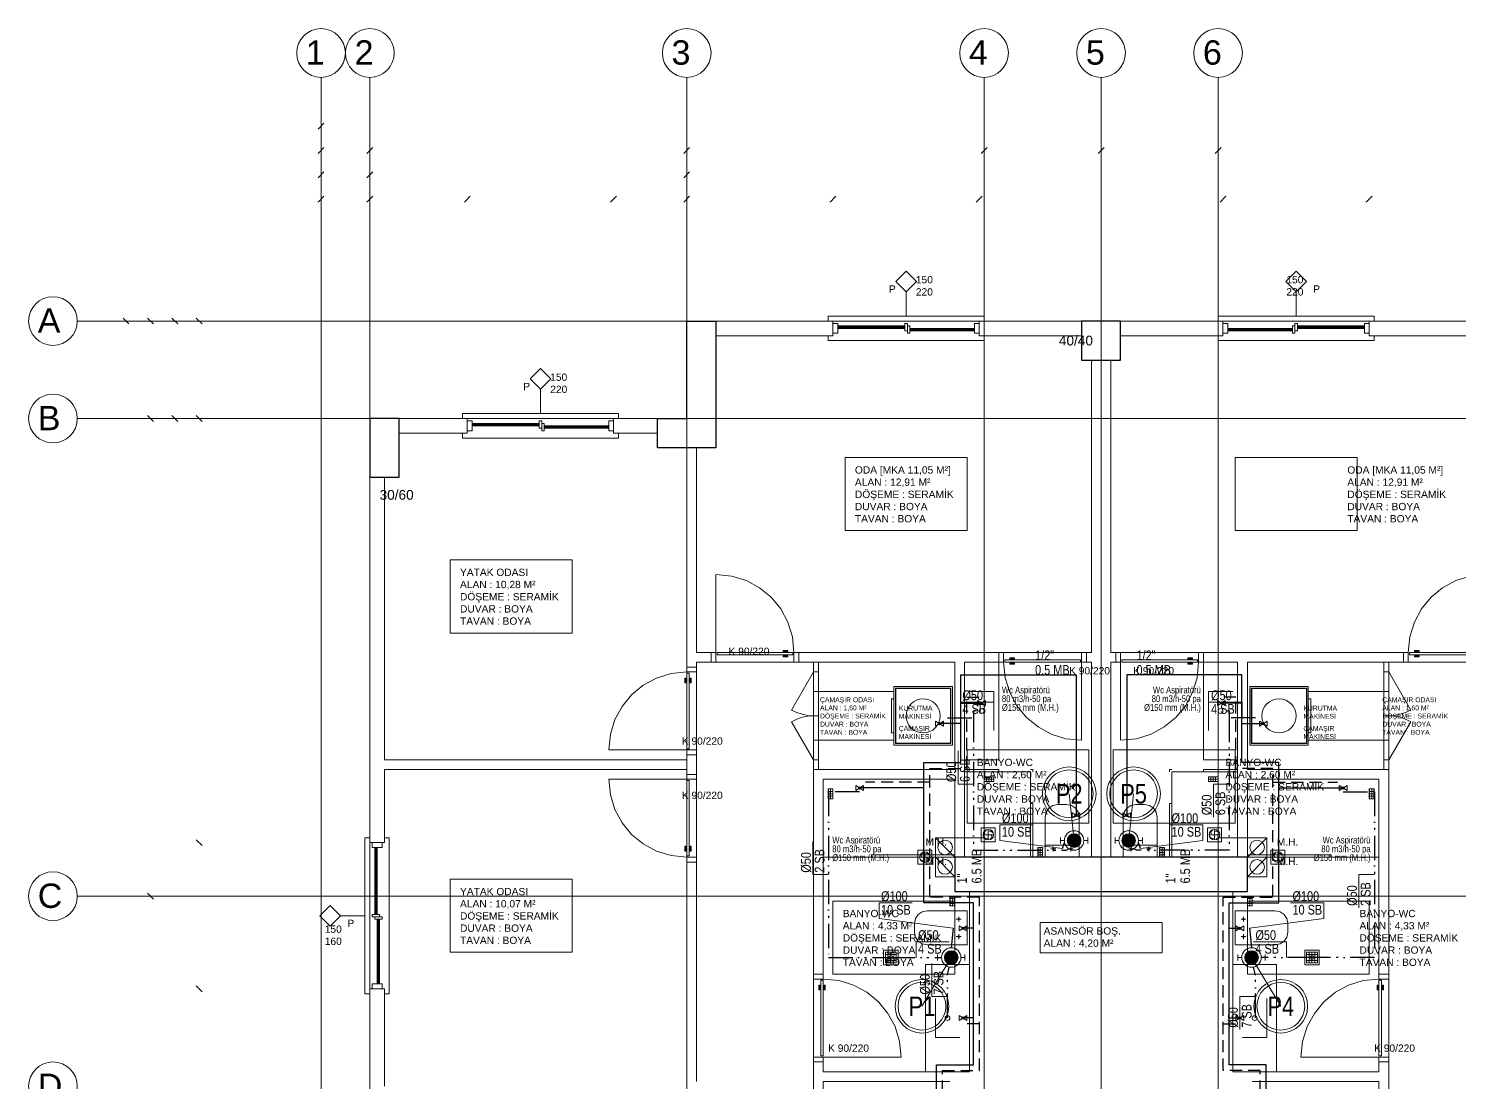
# Model space of a CAD drawing. Header units: centimetres. Extents: x -1224 to 6601, y -5301 to -1283.
# Drawn here: x -1224 to 242, y -2363 to -1283 of the extents above; entities that cross this region are included whole.
import ezdxf
from ezdxf.enums import TextEntityAlignment as Align

# ---------------------------------------------------------------- set-up
doc = ezdxf.new("R2010")
doc.units = ezdxf.units.CM
doc.linetypes.add('ROTAS_BASMA', pattern=[18.75, 12.5, -6.25])
doc.linetypes.add('ROTAS_PISSU', pattern=[45, 25, -6, 0, -6, 2, -6])
for name, color, linetype, lineweight in [('ROTAS-MIMARI', 8, 'Continuous', 13), ('ROTAS-MIMARI-YAZI', 8, 'Continuous', 13), ('ROTAS-SEMBOL-KILAVUZ', 9, 'Continuous', 9), ('ROTAS-SIHHI-HAVALANDIRMA-SEMBOL', 30, 'Continuous', 13), ('ROTAS-SIHHI-HAVALANDIRMA-YAZI', 30, 'Continuous', 9), ('ROTAS-SIHHI-KOLON-NO', 1, 'Continuous', 18), ('ROTAS-SIHHI-PIS-SU', 6, 'ROTAS_PISSU', 30), ('ROTAS-SIHHI-PIS-SU-CAP', 211, 'Continuous', 18), ('ROTAS-SIHHI-SEMBOL', 1, 'Continuous', 18), ('ROTAS-SIHHI-SICAK-SU', 1, 'ROTAS_BASMA', 30), ('ROTAS-SIHHI-SOGUK-SU', 5, 'Continuous', 30), ('ROTAS-SIHHI-TEMIZ-SU-CAP', 101, 'Continuous', 18)]:
    doc.layers.add(name, color=color, linetype=linetype, lineweight=lineweight)
doc.layers.add('ROTAS-MIMARI-KOLON', color=8, linetype='Continuous')
doc.styles.add('ROTAS-YAZI', font='arial.ttf')

# ---------------------------------------------------------------- blocks, each defined once
blk = doc.blocks.new('ROTAS-S2-PS-CAP-U')
for p, q in [((0, 0), (0, 16)), ((0, 16), (34, 16))]:
    blk.add_line(p, q)
at = {"style": 'ROTAS-YAZI', "width": 0.8}
for tag, p in [('CAP', (2, 18)), ('SB', (2, 4))]:
    blk.add_attdef(tag, p, '', height=10, dxfattribs=at)
blk = doc.blocks.new('ROTAS-S2-YER-SUZGECI')
for p, q in [((-5.5, 3), (5.5, 3)), ((-5.5, 0), (5.5, 0)), ((-3, -5.5), (-3, 5.5)), ((0, -5.5), (0, 5.5)), ((3, -5.5), (3, 5.5)), ((-5.5, -3), (5.5, -3))]:
    blk.add_line(p, q)
for points in [[(-7.5, -7.5), (7.5, -7.5), (7.5, 7.5), (-7.5, 7.5)], [(-5.5, -5.5), (5.5, -5.5), (5.5, 5.5), (-5.5, 5.5)]]:
    blk.add_lwpolyline(points, close=True)
blk.add_circle((0, 0), 2)
blk = doc.blocks.new('ROTAS-S2-PIS-KOLON')
h = blk.add_hatch(color=6)
edge = h.paths.add_edge_path()
edge.add_arc((0, 0), 7, 0, 360)
at = {"color": 30}
for p, q in [((-10, 0), (-14, 0)), ((10, 0), (14, 0))]:
    blk.add_line(p, q, dxfattribs=at)
at = {"color": 1}
for points in [[(-14, -3), (-14, 3)], [(14, -3), (14, 3)]]:
    blk.add_lwpolyline(points, dxfattribs=at)
at = {"color": 30}
blk.add_circle((0, 0), 10, dxfattribs=at)
at = {"color": 6}
blk.add_circle((0, 0), 7, dxfattribs=at)
at = {"style": 'ROTAS-YAZI', "flags": 1}
blk.add_attdef('NO', (0, 0), '', height=5, dxfattribs=at)
blk = doc.blocks.new('ROTAS-S2-KOLON-NO')
at = {"color": 1}
for radius in [27.5, 24.5]:
    blk.add_circle((0, 0), radius, dxfattribs=at)
at = {"color": 6, "style": 'ROTAS-YAZI', "width": 0.8}
blk.add_attdef('NO', text='', height=20, dxfattribs=at).set_placement((0, 0), align=Align.MIDDLE_CENTER)
blk = doc.blocks.new('ROTAS-S2-KURESEL-VANA')
blk.add_lwpolyline([(-4, -2.5), (4, 2.5), (4, -2.5), (-4, 2.5)], close=True)
blk.add_circle((0, 0), 1.2)
blk = doc.blocks.new('ROTAS-S2-TS-CAP2')
at = {"style": 'ROTAS-YAZI', "width": 0.8}
for tag, p in [('C1', (0, 15)), ('M1', (0, 0))]:
    blk.add_attdef(tag, p, '', height=10, dxfattribs=at)
blk = doc.blocks.new('ROTAS-S2-ASPIRATOR')
for q in [(-8, 0), (0, 8), (8, 0), (0, -8)]:
    blk.add_line((0, 0), q)
blk.add_lwpolyline([(-12, -12), (12, -12), (12, 12), (-12, 12)], close=True)
blk.add_circle((0, 0), 9)
for centre, start, end in [((-2.3, 3.3), 110, 210), ((3.3, 2.3), 20, 120), ((-3.3, -2.3), 200, 300), ((2.3, -3.3), 290, 390)]:
    blk.add_arc(centre, 4, start, end)
blk = doc.blocks.new('ROTAS-S2-PS-CAP-UL')
for p, q in [((0, 16), (-34, 16)), ((0, 0), (0, 16))]:
    blk.add_line(p, q)
at = {"style": 'ROTAS-YAZI', "width": 0.8}
for tag, p in [('CAP', (-32, 18)), ('SB', (-32, 4))]:
    blk.add_attdef(tag, p, '', height=10, dxfattribs=at)

msp = doc.modelspace()

# ---------------------------------------------------------------- linework, layer by layer
at = {"layer": 'ROTAS-MIMARI'}
for points in [[(-924.3, -1333.1), (-924.3, -3298.1)], [(-874.3, -1333.1), (-874.3, -3298.1)], [(-549.3, -1333.1), (-549.3, -3298.1)], [(-244.3, -1333.1), (-244.3, -3298.1)], [(-124.3, -1333.1), (-124.3, -3298.1)], [(-4.3, -1333.1), (-4.3, -3298.1)], [(-921.3, -1380.1), (-927.3, -1386.1)], [(-921.3, -1405.1), (-927.3, -1411.1)], [(-877.3, -1411.1), (-871.3, -1405.1)], [(-871.3, -1405.1), (-877.3, -1411.1)], [(-552.3, -1411.1), (-546.3, -1405.1)], [(-546.3, -1405.1), (-552.3, -1411.1)], [(-241.3, -1405.1), (-247.3, -1411.1)], [(-247.3, -1411.1), (-241.3, -1405.1)], [(-127.3, -1411.1), (-121.3, -1405.1)], [(-121.3, -1405.1), (-127.3, -1411.1)], [(-7.3, -1411.1), (-1.3, -1405.1)], [(-1.3, -1405.1), (-7.3, -1411.1)], [(-921.3, -1430.1), (-927.3, -1436.1)], [(-877.3, -1436.1), (-871.3, -1430.1)], [(-871.3, -1430.1), (-877.3, -1436.1)], [(-552.3, -1436.1), (-546.3, -1430.1)], [(-546.3, -1430.1), (-552.3, -1436.1)], [(-921.3, -1455.1), (-927.3, -1461.1)], [(-877.3, -1461.1), (-871.3, -1455.1)], [(-871.3, -1455.1), (-877.3, -1461.1)], [(-777.3, -1461.1), (-771.3, -1455.1)], [(-771.3, -1455.1), (-777.3, -1461.1)], [(-627.3, -1461.1), (-621.3, -1455.1)], [(-621.3, -1455.1), (-627.3, -1461.1)], [(-546.3, -1455.1), (-552.3, -1461.1)], [(-552.3, -1461.1), (-546.3, -1455.1)], [(-402.3, -1461.1), (-396.3, -1455.1)], [(-396.3, -1455.1), (-402.3, -1461.1)], [(-252.3, -1461.1), (-246.3, -1455.1)], [(-246.3, -1455.1), (-252.3, -1461.1)], [(-2.3, -1461.1), (3.7, -1455.1)], [(3.7, -1455.1), (-2.3, -1461.1)], [(147.7, -1461.1), (153.7, -1455.1)], [(153.7, -1455.1), (147.7, -1461.1)], [(-324.3, -1578.1), (-324.3, -1553.1)], [(75.7, -1578.1), (75.7, -1553.1)], [(-1174.3, -1583.1), (925.7, -1583.1)], [(-1121.3, -1586.1), (-1127.3, -1580.1)], [(-1096.3, -1586.1), (-1102.3, -1580.1)], [(-1071.3, -1586.1), (-1077.3, -1580.1)], [(-1046.3, -1586.1), (-1052.3, -1580.1)], [(-519.3, -1583.1), (-399.3, -1583.1)], [(-244.3, -1583.1), (-244.3, -1578.1), (-404.3, -1578.1), (-404.3, -1583.1)], [(-399.3, -1583.1), (-399.3, -1598.1)], [(-249.3, -1583.1), (-249.3, -1598.1)], [(-249.3, -1583.1), (-144.3, -1583.1)], [(-104.3, -1583.1), (0.7, -1583.1)], [(-4.3, -1583.1), (-4.3, -1578.1), (155.7, -1578.1), (155.7, -1583.1)], [(0.7, -1583.1), (0.7, -1598.1)], [(150.7, -1583.1), (150.7, -1598.1)], [(150.7, -1583.1), (270.7, -1583.1)], [(-519.3, -1598.1), (-399.3, -1598.1)], [(-244.3, -1598.1), (-244.3, -1603.1), (-404.3, -1603.1), (-404.3, -1598.1)], [(-325.5, -1588.1), (-394.3, -1588.1)], [(-325.5, -1589.1), (-394.3, -1589.1)], [(-325.5, -1589.6), (-394.3, -1589.6)], [(-325.5, -1590.6), (-394.3, -1590.6)], [(-254.3, -1590.6), (-320.5, -1590.6)], [(-254.3, -1591.6), (-320.5, -1591.6)], [(-254.3, -1592.1), (-320.5, -1592.1)], [(-254.3, -1593.1), (-320.5, -1593.1)], [(-249.3, -1598.1), (-144.3, -1598.1)], [(-104.3, -1598.1), (0.7, -1598.1)], [(-4.3, -1598.1), (-4.3, -1603.1), (155.7, -1603.1), (155.7, -1598.1)], [(5.7, -1590.6), (72, -1590.6)], [(5.7, -1591.6), (72, -1591.6)], [(5.7, -1592.1), (72, -1592.1)], [(5.7, -1593.1), (72, -1593.1)], [(77, -1588.1), (145.7, -1588.1)], [(77, -1589.1), (145.7, -1589.1)], [(77, -1589.6), (145.7, -1589.6)], [(77, -1590.6), (145.7, -1590.6)], [(150.7, -1598.1), (270.7, -1598.1)], [(-134.3, -1623.1), (-134.3, -1923.1)], [(-114.3, -1623.1), (-114.3, -1923.1)], [(-699.3, -1678.1), (-699.3, -1653.1)], [(-1174.3, -1683.1), (925.7, -1683.1)], [(-1096.3, -1686.1), (-1102.3, -1680.1)], [(-1102.3, -1680.1), (-1096.3, -1686.1)], [(-1071.3, -1686.1), (-1077.3, -1680.1)], [(-1077.3, -1680.1), (-1071.3, -1686.1)], [(-1052.3, -1680.1), (-1046.3, -1686.1)], [(-1046.3, -1686.1), (-1052.3, -1680.1)], [(-844.3, -1683.1), (-774.3, -1683.1)], [(-619.3, -1683.1), (-619.3, -1678.1), (-779.3, -1678.1), (-779.3, -1683.1)], [(-774.3, -1683.1), (-774.3, -1698.1)], [(-624.3, -1683.1), (-624.3, -1698.1)], [(-624.3, -1683.1), (-579.3, -1683.1)], [(-844.3, -1698.1), (-774.3, -1698.1)], [(-619.3, -1698.1), (-619.3, -1703.1), (-779.3, -1703.1), (-779.3, -1698.1)], [(-700.5, -1688.1), (-769.3, -1688.1)], [(-700.5, -1689.1), (-769.3, -1689.1)], [(-700.5, -1689.6), (-769.3, -1689.6)], [(-700.5, -1690.6), (-769.3, -1690.6)], [(-629.3, -1690.6), (-695.5, -1690.6)], [(-629.3, -1691.6), (-695.5, -1691.6)], [(-629.3, -1692.1), (-695.5, -1692.1)], [(-629.3, -1693.1), (-695.5, -1693.1)], [(-624.3, -1698.1), (-579.3, -1698.1)], [(-549.3, -1713.1), (-549.3, -1938.1)], [(-539.3, -1713.1), (-539.3, -1923.1)], [(-386.8, -1723.1), (-386.8, -1798.1), (-261.8, -1798.1), (-261.8, -1723.1), (-386.8, -1723.1)], [(138.2, -1723.1), (138.2, -1798.1), (13.2, -1798.1), (13.2, -1723.1), (138.2, -1723.1)], [(-874.3, -2118.1), (-874.3, -1743.1)], [(-859.3, -2033.1), (-859.3, -1743.1)], [(-791.8, -1828.1), (-791.8, -1903.1), (-666.8, -1903.1), (-666.8, -1828.1), (-791.8, -1828.1)], [(-519.3, -1923.1), (-519.3, -1843.1)], [(-519.3, -1843.1), (-503.1, -1844.7), (-488.1, -1849.4), (-474.5, -1856.7), (-462.7, -1866.5), (-452.9, -1878.4), (-445.6, -1891.9), (-440.9, -1907), (-439.3, -1923.1)], [(270.7, -1843.1), (254.6, -1844.7), (239.6, -1849.4), (226, -1856.7), (214.2, -1866.5), (204.4, -1878.4), (197, -1891.9), (192.4, -1907), (190.7, -1923.1)], [(-539.3, -1923.1), (-524.3, -1923.1)], [(-539.3, -1933.1), (-539.3, -1938.1)], [(-539.3, -1933.1), (-524.3, -1933.1)], [(-524.3, -1933.1), (-524.3, -1923.1)], [(-519.3, -1933.1), (-439.3, -1933.1)], [(-434.3, -1933.1), (-434.3, -1923.1)], [(-434.3, -1923.1), (-229.3, -1923.1)], [(-434.3, -1933.1), (-274.3, -1933.1)], [(-274.3, -1933.1), (-274.3, -2043.1)], [(-264.3, -2033.1), (-229.3, -2033.1), (-229.3, -1933.1)], [(-264.3, -1933.1), (-264.3, -2133.1)], [(-264.3, -1933.1), (-229.3, -1933.1)], [(-229.3, -1933.1), (-229.3, -1923.1)], [(-144.3, -1923.1), (-224.3, -1923.1)], [(-144.3, -2013.1), (-160.4, -2011.5), (-175.4, -2006.8), (-189, -1999.4), (-200.8, -1989.7), (-210.6, -1977.8), (-218, -1964.2), (-222.6, -1949.2), (-224.3, -1933.1)], [(-144.3, -1933.1), (-144.3, -2013.1)], [(-139.3, -1933.1), (-139.3, -1923.1)], [(-139.3, -1923.1), (-134.3, -1923.1)], [(-139.3, -1933.1), (-134.3, -1933.1)], [(-134.3, -1933.1), (-134.3, -2133.1)], [(-109.3, -1923.1), (-114.3, -1923.1)], [(-114.3, -1933.1), (-114.3, -2133.1)], [(-109.3, -1933.1), (-114.3, -1933.1)], [(-109.3, -1923.1), (-109.3, -1933.1)], [(-104.3, -1923.1), (-24.3, -1923.1)], [(-104.3, -1933.1), (-104.3, -2013.1)], [(-104.3, -2013.1), (-88.1, -2011.5), (-73.1, -2006.8), (-59.5, -1999.4), (-47.7, -1989.7), (-37.9, -1977.8), (-30.6, -1964.2), (-25.9, -1949.2), (-24.3, -1933.1)], [(185.7, -1923.1), (-19.3, -1923.1)], [(-19.3, -1923.1), (-19.3, -1933.1)], [(15.7, -2033.1), (-19.3, -2033.1), (-19.3, -1933.1)], [(15.7, -1933.1), (-19.3, -1933.1)], [(15.7, -1933.1), (15.7, -2133.1)], [(25.7, -1933.1), (25.7, -2043.1)], [(185.7, -1933.1), (25.7, -1933.1)], [(185.7, -1933.1), (185.7, -1923.1)], [(270.7, -1933.1), (190.7, -1933.1)], [(-629.3, -2023.1), (-627.6, -2007), (-623, -1991.9), (-615.6, -1978.4), (-605.8, -1966.5), (-594, -1956.7), (-580.4, -1949.4), (-565.4, -1944.7), (-549.3, -1943.1)], [(-539.3, -1938.1), (-549.3, -1938.1)], [(-539.3, -2023.1), (-539.3, -1943.1)], [(-419.3, -1943.1), (-441.8, -1982.1)], [(-414.3, -1943.1), (-419.3, -1943.1)], [(165.7, -1943.1), (170.7, -1943.1)], [(170.7, -1943.1), (193.2, -1982.1)], [(-419.3, -1963.1), (-419.3, -2013.1), (-336.8, -2013.1), (-336.8, -1963.1), (-419.3, -1963.1)], [(-259.3, -1963.1), (-234.3, -1963.1), (-234.3, -2003.1)], [(10.7, -1963.1), (-14.3, -1963.1), (-14.3, -2003.1)], [(170.7, -1963.1), (170.7, -2013.1), (88.2, -2013.1), (88.2, -1963.1), (170.7, -1963.1)], [(-336.8, -1970.6), (-339.3, -1970.6), (-339.3, -2005.6), (-336.8, -2005.6)], [(88.2, -1970.6), (90.7, -1970.6), (90.7, -2005.6), (88.2, -2005.6)], [(-441.8, -1982.1), (-436.5, -1984.7), (-430.9, -1986.5), (-425.2, -1987.7), (-419.3, -1988.1)], [(-419.3, -1988.1), (-425.2, -1988.5), (-430.9, -1989.6), (-436.5, -1991.5), (-441.8, -1994.1)], [(-419.3, -2033.1), (-441.8, -1994.1)], [(-414.3, -1988.1), (-419.3, -1988.1)], [(165.7, -1988.1), (170.7, -1988.1)], [(170.7, -1988.1), (176.6, -1987.7), (182.4, -1986.5), (187.9, -1984.7), (193.2, -1982.1)], [(193.2, -1994.1), (187.9, -1991.5), (182.4, -1989.6), (176.6, -1988.5), (170.7, -1988.1)], [(170.7, -2033.1), (193.2, -1994.1)], [(-549.3, -2023.1), (-629.3, -2023.1)], [(-261.8, -2023.1), (-261.8, -2098.1), (-136.8, -2098.1), (-136.8, -2023.1), (-261.8, -2023.1)], [(13.2, -2023.1), (13.2, -2098.1), (-111.8, -2098.1), (-111.8, -2023.1), (13.2, -2023.1)], [(-859.3, -2033.1), (-549.3, -2033.1)], [(-539.3, -2028.1), (-549.3, -2028.1)], [(-549.3, -2028.1), (-549.3, -2033.1)], [(-539.3, -2028.1), (-539.3, -2048.1)], [(-414.3, -2033.1), (-419.3, -2033.1)], [(165.7, -2033.1), (170.7, -2033.1)], [(-859.3, -2043.1), (-549.3, -2043.1)], [(-859.3, -2118.1), (-859.3, -2043.1)], [(-549.3, -2043.1), (-549.3, -2048.1)], [(-549.3, -2048.1), (-539.3, -2048.1)], [(-419.3, -2043.1), (-274.3, -2043.1)], [(-419.3, -2043.1), (-419.3, -2253.1)], [(-264.3, -2043.1), (-229.3, -2043.1)], [(-264.3, -2045.6), (-196.8, -2045.6)], [(-244.3, -2050.8), (-234.3, -2050.8)], [(-241.8, -2055.3), (-241.8, -2050.8)], [(-239.3, -2055.3), (-239.3, -2050.8)], [(-236.8, -2055.3), (-236.8, -2050.8)], [(-229.3, -2043.1), (-229.3, -2045.6)], [(-196.8, -2043.1), (-194.3, -2043.1)], [(-196.8, -2045.6), (-196.8, -2133.1)], [(-194.3, -2043.1), (-194.3, -2045.6)], [(-51.8, -2043.1), (-54.3, -2043.1)], [(-54.3, -2043.1), (-54.3, -2045.6)], [(15.7, -2045.6), (-51.8, -2045.6)], [(-51.8, -2045.6), (-51.8, -2133.1)], [(15.7, -2043.1), (-19.3, -2043.1)], [(-19.3, -2043.1), (-19.3, -2045.6)], [(-4.3, -2050.8), (-14.3, -2050.8)], [(-11.8, -2055.3), (-11.8, -2050.8)], [(-9.3, -2055.3), (-9.3, -2050.8)], [(-6.8, -2055.3), (-6.8, -2050.8)], [(170.7, -2043.1), (25.7, -2043.1)], [(170.7, -2043.1), (170.7, -2253.1)], [(-549.3, -2053.1), (-629.3, -2053.1)], [(-629.3, -2053.1), (-627.6, -2069.2), (-623, -2084.2), (-615.6, -2097.8), (-605.8, -2109.7), (-594, -2119.4), (-580.4, -2126.8), (-565.4, -2131.5), (-549.3, -2133.1)], [(-539.3, -2053.1), (-539.3, -2133.1)], [(-409.3, -2053.1), (-274.3, -2053.1)], [(-409.3, -2053.1), (-409.3, -2253.1)], [(-404, -2073.1), (-404, -2063.1)], [(-399.5, -2065.6), (-404, -2065.6)], [(-401.8, -2073.1), (-401.8, -2063.1)], [(-399.5, -2063.1), (-399.5, -2073.1)], [(-274.3, -2053.1), (-274.3, -2133.1)], [(-244.3, -2053.1), (-234.3, -2053.1)], [(-234.3, -2055.3), (-244.3, -2055.3)], [(-4.3, -2053.1), (-14.3, -2053.1)], [(-14.3, -2055.3), (-4.3, -2055.3)], [(160.7, -2053.1), (25.7, -2053.1)], [(25.7, -2053.1), (25.7, -2133.1)], [(151, -2063.1), (151, -2073.1)], [(151, -2065.6), (155.5, -2065.6)], [(153.2, -2073.1), (153.2, -2063.1)], [(155.5, -2073.1), (155.5, -2063.1)], [(160.7, -2053.1), (160.7, -2253.1)], [(-399.5, -2068.1), (-404, -2068.1)], [(-399.5, -2070.6), (-404, -2070.6)], [(-196.8, -2078.1), (-194.3, -2078.1)], [(-194.3, -2078.1), (-194.3, -2133.1)], [(-168.8, -2079.1), (-173.8, -2080.1), (-178, -2082.9), (-180.7, -2087), (-181.8, -2092.1)], [(-168.8, -2079.1), (-159.8, -2079.1)], [(-146.8, -2092.1), (-147.8, -2087), (-150.6, -2082.9), (-154.7, -2080.1), (-159.8, -2079.1)], [(-88.8, -2079.1), (-93.8, -2080.1), (-98, -2082.9), (-100.7, -2087), (-101.8, -2092.1)], [(-79.8, -2079.1), (-88.8, -2079.1)], [(-66.8, -2092.1), (-67.8, -2087), (-70.6, -2082.9), (-74.7, -2080.1), (-79.8, -2079.1)], [(-51.8, -2078.1), (-54.3, -2078.1)], [(-54.3, -2078.1), (-54.3, -2133.1)], [(151, -2068.1), (155.5, -2068.1)], [(151, -2070.6), (155.5, -2070.6)], [(-181.8, -2092.1), (-181.8, -2133.1)], [(-146.8, -2092.1), (-146.8, -2133.1)], [(-101.8, -2092.1), (-101.8, -2133.1)], [(-66.8, -2092.1), (-66.8, -2133.1)], [(-1052.3, -2115.1), (-1046.3, -2121.1)], [(-1046.3, -2121.1), (-1052.3, -2115.1)], [(-874.3, -2273.1), (-879.3, -2273.1), (-879.3, -2113.1), (-874.3, -2113.1)], [(-859.3, -2118.1), (-874.3, -2118.1)], [(-869.3, -2191.8), (-869.3, -2123.1)], [(-868.3, -2191.8), (-868.3, -2123.1)], [(-867.8, -2191.8), (-867.8, -2123.1)], [(-866.8, -2191.8), (-866.8, -2123.1)], [(-859.3, -2273.1), (-854.3, -2273.1), (-854.3, -2113.1), (-859.3, -2113.1)], [(-294.3, -2113.1), (-274.3, -2133.1)], [(-274.3, -2113.1), (-274.3, -2133.1)], [(-189, -2133.1), (-189, -2123.1)], [(-184.5, -2125.6), (-189, -2125.6)], [(-186.8, -2133.1), (-186.8, -2123.1)], [(-184.5, -2123.1), (-184.5, -2133.1)], [(-146.8, -2120.6), (-181.8, -2120.6)], [(-174, -2124.6), (-175.8, -2124.6)], [(-173.3, -2123.8), (-173.3, -2122.1)], [(-173.3, -2125.3), (-173.3, -2127.1)], [(-172.5, -2124.6), (-170.8, -2124.6)], [(-156, -2124.6), (-157.8, -2124.6)], [(-155.3, -2123.8), (-155.3, -2122.1)], [(-155.3, -2125.3), (-155.3, -2127.1)], [(-154.5, -2124.6), (-152.8, -2124.6)], [(-101.8, -2120.6), (-66.8, -2120.6)], [(-94, -2124.6), (-95.8, -2124.6)], [(-93.3, -2123.8), (-93.3, -2122.1)], [(-93.3, -2125.3), (-93.3, -2127.1)], [(-92.5, -2124.6), (-90.8, -2124.6)], [(-76, -2124.6), (-77.8, -2124.6)], [(-75.3, -2123.8), (-75.3, -2122.1)], [(-75.3, -2125.3), (-75.3, -2127.1)], [(-74.5, -2124.6), (-72.8, -2124.6)], [(-64, -2123.1), (-64, -2133.1)], [(-64, -2125.6), (-59.5, -2125.6)], [(-61.8, -2133.1), (-61.8, -2123.1)], [(-59.5, -2133.1), (-59.5, -2123.1)], [(45.7, -2113.1), (25.7, -2133.1)], [(25.7, -2113.1), (25.7, -2133.1)], [(-549.3, -2138.1), (-539.3, -2138.1)], [(-549.3, -2138.1), (-549.3, -2363.1)], [(-539.3, -2138.1), (-539.3, -2363.1)], [(-274.3, -2133.1), (-409.3, -2133.1)], [(-274.3, -2130.6), (-359.3, -2130.6)], [(-359.3, -2130.6), (-359.3, -2133.1)], [(-294.3, -2133.1), (-274.3, -2153.1)], [(-184.5, -2128.1), (-189, -2128.1)], [(-184.5, -2130.6), (-189, -2130.6)], [(-146.8, -2133.1), (-181.8, -2133.1)], [(-101.8, -2133.1), (-66.8, -2133.1)], [(-64, -2128.1), (-59.5, -2128.1)], [(-64, -2130.6), (-59.5, -2130.6)], [(25.7, -2130.6), (110.7, -2130.6)], [(45.7, -2133.1), (25.7, -2153.1)], [(25.7, -2133.1), (160.7, -2133.1)], [(110.7, -2130.6), (110.7, -2133.1)], [(-791.8, -2155.6), (-791.8, -2230.6), (-666.8, -2230.6), (-666.8, -2155.6), (-791.8, -2155.6)], [(-1102.3, -2170.1), (-1096.3, -2176.1)], [(-1096.3, -2176.1), (-1102.3, -2170.1)], [(-259.3, -2353.1), (-259.3, -2168.1)], [(-244.3, -2363.1), (-244.3, -2168.1)], [(-4.3, -2363.1), (-4.3, -2168.1)], [(10.7, -2353.1), (10.7, -2168.1)], [(-1174.3, -2173.1), (925.7, -2173.1)], [(-399.3, -2178.1), (-399.3, -2253.1), (-274.3, -2253.1), (-274.3, -2178.1), (-399.3, -2178.1)], [(-279, -2183.1), (-279, -2173.1)], [(-274.5, -2175.6), (-279, -2175.6)], [(-274.5, -2178.1), (-279, -2178.1)], [(-274.5, -2180.6), (-279, -2180.6)], [(-276.8, -2183.1), (-276.8, -2173.1)], [(-274.5, -2173.1), (-274.5, -2183.1)], [(150.7, -2178.1), (150.7, -2253.1), (25.7, -2253.1), (25.7, -2178.1), (150.7, -2178.1)], [(26, -2173.1), (26, -2183.1)], [(26, -2175.6), (30.5, -2175.6)], [(26, -2178.1), (30.5, -2178.1)], [(26, -2180.6), (30.5, -2180.6)], [(28.2, -2183.1), (28.2, -2173.1)], [(30.5, -2183.1), (30.5, -2173.1)], [(-879.3, -2193.1), (-904.3, -2193.1)], [(-866.8, -2263.1), (-866.8, -2196.8)], [(-865.8, -2263.1), (-865.8, -2196.8)], [(-865.3, -2263.1), (-865.3, -2196.8)], [(-864.3, -2263.1), (-864.3, -2196.8)], [(-302.8, -2188.1), (-307.8, -2189.1), (-312, -2191.9), (-314.7, -2196), (-315.8, -2201.1)], [(-302.8, -2188.1), (-261.8, -2188.1)], [(-274.3, -2188.1), (-274.3, -2223.1)], [(-271, -2196.6), (-272.8, -2196.6)], [(-270.3, -2195.8), (-270.3, -2194.1)], [(-270.3, -2197.3), (-270.3, -2199.1)], [(-269.5, -2196.6), (-267.8, -2196.6)], [(-261.8, -2188.1), (-261.8, -2223.1)], [(54.2, -2188.1), (13.2, -2188.1)], [(13.2, -2188.1), (13.2, -2223.1)], [(21, -2196.6), (19.2, -2196.6)], [(21.7, -2195.8), (21.7, -2194.1)], [(21.7, -2197.3), (21.7, -2199.1)], [(22.5, -2196.6), (24.2, -2196.6)], [(25.7, -2188.1), (25.7, -2223.1)], [(67.2, -2201.1), (66.2, -2196), (63.4, -2191.9), (59.3, -2189.1), (54.2, -2188.1)], [(-315.8, -2210.1), (-315.8, -2201.1)], [(-315.8, -2210.1), (-314.7, -2215.1), (-312, -2219.3), (-307.8, -2222.1), (-302.8, -2223.1)], [(-270.3, -2213.8), (-270.3, -2212.1)], [(21.7, -2213.8), (21.7, -2212.1)], [(54.2, -2223.1), (59.3, -2222.1), (63.4, -2219.3), (66.2, -2215.1), (67.2, -2210.1)], [(67.2, -2210.1), (67.2, -2201.1)], [(-302.8, -2223.1), (-261.8, -2223.1)], [(-271, -2214.6), (-272.8, -2214.6)], [(-270.3, -2215.3), (-270.3, -2217.1)], [(-269.5, -2214.6), (-267.8, -2214.6)], [(54.2, -2223.1), (13.2, -2223.1)], [(21, -2214.6), (19.2, -2214.6)], [(21.7, -2215.3), (21.7, -2217.1)], [(22.5, -2214.6), (24.2, -2214.6)], [(-304.3, -2353.1), (-304.3, -2243.1), (-259.3, -2243.1)], [(55.7, -2353.1), (55.7, -2243.1), (10.7, -2243.1)], [(-409.3, -2253.1), (-419.3, -2253.1)], [(-419.3, -2338.1), (-419.3, -2258.1)], [(-329.3, -2338.1), (-330.9, -2322), (-335.6, -2306.9), (-342.9, -2293.4), (-352.7, -2281.5), (-364.5, -2271.7), (-378.1, -2264.4), (-393.1, -2259.7), (-409.3, -2258.1)], [(80.7, -2338.1), (82.4, -2322), (87, -2306.9), (94.4, -2293.4), (104.2, -2281.5), (116, -2271.7), (129.6, -2264.4), (144.6, -2259.7), (160.7, -2258.1)], [(170.7, -2253.1), (160.7, -2253.1)], [(170.7, -2338.1), (170.7, -2258.1)], [(-1052.3, -2265.1), (-1046.3, -2271.1)], [(-1046.3, -2271.1), (-1052.3, -2265.1)], [(-874.3, -2368.1), (-874.3, -2268.1)], [(-859.3, -2268.1), (-874.3, -2268.1)], [(-859.3, -2368.1), (-859.3, -2268.1)], [(-269.3, -2318.1), (-294.3, -2318.1), (-294.3, -2278.1)], [(20.7, -2318.1), (45.7, -2318.1), (45.7, -2278.1)], [(-409.3, -2343.1), (-419.3, -2343.1)], [(-419.3, -2343.1), (-419.3, -2398.1)], [(-409.3, -2338.1), (-329.3, -2338.1)], [(-409.3, -2343.1), (-409.3, -2353.1)], [(160.7, -2338.1), (80.7, -2338.1)], [(170.7, -2343.1), (160.7, -2343.1)], [(160.7, -2343.1), (160.7, -2353.1)], [(170.7, -2343.1), (170.7, -2398.1)], [(-409.3, -2353.1), (-259.3, -2353.1)], [(160.7, -2353.1), (10.7, -2353.1)], [(-409.3, -2363.1), (-279.3, -2363.1)], [(-409.3, -2363.1), (-409.3, -2398.1)], [(160.7, -2363.1), (30.7, -2363.1)], [(160.7, -2363.1), (160.7, -2398.1)]]:
    msp.add_lwpolyline(points, dxfattribs=at)
for points in [[(-324.3, -1553.1), (-334.9, -1542.5), (-324.3, -1531.9), (-313.7, -1542.5), (-324.3, -1553.1)], [(75.7, -1553.1), (86.3, -1542.5), (75.7, -1531.9), (65.1, -1542.5), (75.7, -1553.1)], [(-394.3, -1585.6), (-394.3, -1595.6), (-399.3, -1595.6), (-399.3, -1585.6), (-394.3, -1585.6)], [(-323, -1585.6), (-323, -1593.1), (-325.5, -1593.1), (-325.5, -1585.6), (-323, -1585.6)], [(-320.5, -1588.1), (-320.5, -1595.6), (-323, -1595.6), (-323, -1588.1), (-320.5, -1588.1)], [(-249.3, -1585.6), (-249.3, -1595.6), (-254.3, -1595.6), (-254.3, -1585.6), (-249.3, -1585.6)], [(0.7, -1585.6), (0.7, -1595.6), (5.7, -1595.6), (5.7, -1585.6), (0.7, -1585.6)], [(72, -1588.1), (72, -1595.6), (74.5, -1595.6), (74.5, -1588.1), (72, -1588.1)], [(74.5, -1585.6), (74.5, -1593.1), (77, -1593.1), (77, -1585.6), (74.5, -1585.6)], [(145.7, -1585.6), (145.7, -1595.6), (150.7, -1595.6), (150.7, -1585.6), (145.7, -1585.6)], [(-699.3, -1653.1), (-709.9, -1642.5), (-699.3, -1631.9), (-688.7, -1642.5), (-699.3, -1653.1)], [(-769.3, -1685.6), (-769.3, -1695.6), (-774.3, -1695.6), (-774.3, -1685.6), (-769.3, -1685.6)], [(-698, -1685.6), (-698, -1693.1), (-700.5, -1693.1), (-700.5, -1685.6), (-698, -1685.6)], [(-624.3, -1685.6), (-624.3, -1695.6), (-629.3, -1695.6), (-629.3, -1685.6), (-624.3, -1685.6)], [(-695.5, -1688.1), (-695.5, -1695.6), (-698, -1695.6), (-698, -1688.1), (-695.5, -1688.1)], [(-524.3, -1923.1), (-524.3, -1933.1), (-519.3, -1933.1), (-519.3, -1923.1), (-524.3, -1923.1)], [(-518, -1925.6), (-440.5, -1925.6), (-440.5, -1923.1), (-518, -1923.1), (-518, -1925.6)], [(-450.5, -1921.1), (-450.5, -1922.1), (-445.5, -1922.1), (-445.5, -1921.1), (-450.5, -1921.1)], [(-450.5, -1927.6), (-450.5, -1926.6), (-445.5, -1926.6), (-445.5, -1927.6), (-450.5, -1927.6)], [(-434.3, -1923.1), (-434.3, -1933.1), (-439.3, -1933.1), (-439.3, -1923.1), (-434.3, -1923.1)], [(-419.3, -2043.1), (-414.3, -2043.1), (-414.3, -1933.1), (-419.3, -1933.1), (-419.3, -2043.1)], [(-229.3, -1933.1), (-229.3, -1923.1), (-224.3, -1923.1), (-224.3, -1933.1), (-229.3, -1933.1)], [(-145.5, -1930.6), (-223, -1930.6), (-223, -1933.1), (-145.5, -1933.1), (-145.5, -1930.6)], [(-213, -1928.6), (-213, -1929.6), (-218, -1929.6), (-218, -1928.6), (-213, -1928.6)], [(-213, -1935.1), (-213, -1934.1), (-218, -1934.1), (-218, -1935.1), (-213, -1935.1)], [(-139.3, -1933.1), (-139.3, -1923.1), (-144.3, -1923.1), (-144.3, -1933.1), (-139.3, -1933.1)], [(-109.3, -1933.1), (-109.3, -1923.1), (-104.3, -1923.1), (-104.3, -1933.1), (-109.3, -1933.1)], [(-103, -1930.6), (-25.5, -1930.6), (-25.5, -1933.1), (-103, -1933.1), (-103, -1930.6)], [(-35.5, -1928.6), (-35.5, -1929.6), (-30.5, -1929.6), (-30.5, -1928.6), (-35.5, -1928.6)], [(-35.5, -1935.1), (-35.5, -1934.1), (-30.5, -1934.1), (-30.5, -1935.1), (-35.5, -1935.1)], [(-19.3, -1933.1), (-19.3, -1923.1), (-24.3, -1923.1), (-24.3, -1933.1), (-19.3, -1933.1)], [(170.7, -2043.1), (165.7, -2043.1), (165.7, -1933.1), (170.7, -1933.1), (170.7, -2043.1)], [(185.7, -1923.1), (185.7, -1933.1), (190.7, -1933.1), (190.7, -1923.1), (185.7, -1923.1)], [(269.5, -1925.6), (192, -1925.6), (192, -1923.1), (269.5, -1923.1), (269.5, -1925.6)], [(202, -1921.1), (202, -1922.1), (197, -1922.1), (197, -1921.1), (202, -1921.1)], [(202, -1927.6), (202, -1926.6), (197, -1926.6), (197, -1927.6), (202, -1927.6)], [(-551.3, -1954.3), (-550.3, -1954.3), (-550.3, -1949.3), (-551.3, -1949.3), (-551.3, -1954.3)], [(-549.3, -1938.1), (-539.3, -1938.1), (-539.3, -1943.1), (-549.3, -1943.1), (-549.3, -1938.1)], [(-546.8, -2021.8), (-546.8, -1944.3), (-549.3, -1944.3), (-549.3, -2021.8), (-546.8, -2021.8)], [(-544.8, -1954.3), (-545.8, -1954.3), (-545.8, -1949.3), (-544.8, -1949.3), (-544.8, -1954.3)], [(-336.8, -2018.1), (-276.8, -2018.1), (-276.8, -1958.1), (-336.8, -1958.1), (-336.8, -2018.1)], [(-335.3, -2016.6), (-278.3, -2016.6), (-278.3, -1959.6), (-335.3, -1959.6), (-335.3, -2016.6)], [(-334.8, -2016.1), (-278.8, -2016.1), (-278.8, -1960.1), (-334.8, -1960.1), (-334.8, -2016.1)], [(88.2, -2018.1), (28.2, -2018.1), (28.2, -1958.1), (88.2, -1958.1), (88.2, -2018.1)], [(86.7, -2016.6), (29.7, -2016.6), (29.7, -1959.6), (86.7, -1959.6), (86.7, -2016.6)], [(86.2, -2016.1), (30.2, -2016.1), (30.2, -1960.1), (86.2, -1960.1), (86.2, -2016.1)], [(-549.3, -2028.1), (-539.3, -2028.1), (-539.3, -2023.1), (-549.3, -2023.1), (-549.3, -2028.1)], [(-549.3, -2048.1), (-539.3, -2048.1), (-539.3, -2053.1), (-549.3, -2053.1), (-549.3, -2048.1)], [(-244.3, -2055.6), (-244.3, -2050.6), (-234.3, -2050.6), (-234.3, -2055.6), (-244.3, -2055.6)], [(-4.3, -2055.6), (-4.3, -2050.6), (-14.3, -2050.6), (-14.3, -2055.6), (-4.3, -2055.6)], [(-546.8, -2054.3), (-546.8, -2131.8), (-549.3, -2131.8), (-549.3, -2054.3), (-546.8, -2054.3)], [(-399.3, -2073.1), (-404.3, -2073.1), (-404.3, -2063.1), (-399.3, -2063.1), (-399.3, -2073.1)], [(150.7, -2073.1), (155.7, -2073.1), (155.7, -2063.1), (150.7, -2063.1), (150.7, -2073.1)], [(-871.8, -2123.1), (-861.8, -2123.1), (-861.8, -2118.1), (-871.8, -2118.1), (-871.8, -2123.1)], [(-551.3, -2121.8), (-550.3, -2121.8), (-550.3, -2126.8), (-551.3, -2126.8), (-551.3, -2121.8)], [(-544.8, -2121.8), (-545.8, -2121.8), (-545.8, -2126.8), (-544.8, -2126.8), (-544.8, -2121.8)], [(-244.3, -2133.1), (-294.3, -2133.1), (-294.3, -2113.1), (-244.3, -2113.1), (-244.3, -2133.1)], [(-184.3, -2133.1), (-189.3, -2133.1), (-189.3, -2123.1), (-184.3, -2123.1), (-184.3, -2133.1)], [(-64.3, -2133.1), (-59.3, -2133.1), (-59.3, -2123.1), (-64.3, -2123.1), (-64.3, -2133.1)], [(-4.3, -2133.1), (45.7, -2133.1), (45.7, -2113.1), (-4.3, -2113.1), (-4.3, -2133.1)], [(-549.3, -2138.1), (-539.3, -2138.1), (-539.3, -2133.1), (-549.3, -2133.1), (-549.3, -2138.1)], [(-274.3, -2153.1), (-294.3, -2153.1), (-294.3, -2133.1), (-274.3, -2133.1), (-274.3, -2153.1)], [(25.7, -2153.1), (45.7, -2153.1), (45.7, -2133.1), (25.7, -2133.1), (25.7, -2153.1)], [(-904.3, -2193.1), (-914.9, -2182.5), (-925.5, -2193.1), (-914.9, -2203.7), (-904.3, -2193.1)], [(-274.3, -2183.1), (-279.3, -2183.1), (-279.3, -2173.1), (-274.3, -2173.1), (-274.3, -2183.1)], [(25.7, -2183.1), (30.7, -2183.1), (30.7, -2173.1), (25.7, -2173.1), (25.7, -2183.1)], [(-871.8, -2194.3), (-864.3, -2194.3), (-864.3, -2191.8), (-871.8, -2191.8), (-871.8, -2194.3)], [(-869.3, -2196.8), (-861.8, -2196.8), (-861.8, -2194.3), (-869.3, -2194.3), (-869.3, -2196.8)], [(-186.8, -2200), (-186.8, -2231.2), (-61.8, -2231.2), (-61.8, -2200), (-186.8, -2200)], [(-409.3, -2253.1), (-419.3, -2253.1), (-419.3, -2258.1), (-409.3, -2258.1), (-409.3, -2253.1)], [(160.7, -2253.1), (170.7, -2253.1), (170.7, -2258.1), (160.7, -2258.1), (160.7, -2253.1)], [(-871.8, -2268.1), (-861.8, -2268.1), (-861.8, -2263.1), (-871.8, -2263.1), (-871.8, -2268.1)], [(-413.8, -2269.3), (-412.8, -2269.3), (-412.8, -2264.3), (-413.8, -2264.3), (-413.8, -2269.3)], [(-411.8, -2336.8), (-411.8, -2259.3), (-409.3, -2259.3), (-409.3, -2336.8), (-411.8, -2336.8)], [(-407.3, -2269.3), (-408.3, -2269.3), (-408.3, -2264.3), (-407.3, -2264.3), (-407.3, -2269.3)], [(158.7, -2269.3), (159.7, -2269.3), (159.7, -2264.3), (158.7, -2264.3), (158.7, -2269.3)], [(163.2, -2336.8), (163.2, -2259.3), (160.7, -2259.3), (160.7, -2336.8), (163.2, -2336.8)], [(165.2, -2269.3), (164.2, -2269.3), (164.2, -2264.3), (165.2, -2264.3), (165.2, -2269.3)], [(-409.3, -2343.1), (-419.3, -2343.1), (-419.3, -2338.1), (-409.3, -2338.1), (-409.3, -2343.1)], [(160.7, -2343.1), (170.7, -2343.1), (170.7, -2338.1), (160.7, -2338.1), (160.7, -2343.1)]]:
    msp.add_lwpolyline(points, close=True, dxfattribs=at)
for centre, radius in [((-924.3, -1308.1), 25), ((-874.3, -1308.1), 25), ((-549.3, -1308.1), 25), ((-244.3, -1308.1), 25), ((-124.3, -1308.1), 25), ((-4.3, -1308.1), 25), ((-1199.3, -1583.1), 25), ((-1199.3, -1683.1), 25), ((-306.8, -1988.1), 17.5), ((58.2, -1988.1), 17.5), ((-246.8, -1983.1), 2.5), ((-1.8, -1983.1), 2.5), ((-284.3, -2123.1), 7.5), ((-173.3, -2124.6), 0.75), ((-155.3, -2124.6), 0.75), ((-93.3, -2124.6), 0.75), ((-75.3, -2124.6), 0.75), ((35.7, -2123.1), 7.5), ((-284.3, -2143.1), 7.5), ((35.7, -2143.1), 7.5), ((-1199.3, -2173.1), 25), ((-270.3, -2196.6), 0.75), ((21.7, -2196.6), 0.75), ((-270.3, -2214.6), 0.75), ((21.7, -2214.6), 0.75), ((-281.8, -2298.1), 2.5), ((33.2, -2298.1), 2.5), ((-1199.3, -2368.1), 25)]:
    msp.add_circle(centre, radius, dxfattribs=at)
at = {"layer": 'ROTAS-MIMARI-KOLON'}
for points in [[(-519.3, -1583.1), (-519.3, -1713.1), (-579.3, -1713.1), (-579.3, -1683.1), (-549.3, -1683.1), (-549.3, -1583.1), (-519.3, -1583.1)], [(-144.3, -1623.1), (-104.3, -1623.1), (-104.3, -1583.1), (-144.3, -1583.1), (-144.3, -1623.1)], [(-874.3, -1743.1), (-844.3, -1743.1), (-844.3, -1683.1), (-874.3, -1683.1), (-874.3, -1743.1)], [(25.7, -2168.1), (25.7, -2133.1), (-274.3, -2133.1), (-274.3, -2168.1), (25.7, -2168.1)]]:
    msp.add_lwpolyline(points, close=True, dxfattribs=at)
at = {"layer": 'ROTAS-SEMBOL-KILAVUZ'}
for p, q in [((-152, -2116), (-157, -2068)), ((-96, -2116), (-91, -2068)), ((-228, -2116), (-164, -2124)), ((-20, -2116), (-84, -2124)), ((-352, -2196), (-276, -2206)), ((104, -2196), (28, -2206)), ((-278, -2236), (-308, -2286)), ((30, -2236), (60, -2286))]:
    msp.add_line(p, q, dxfattribs=at)
at = {"layer": 'ROTAS-SIHHI-PIS-SU'}
for points in [[(-282, -1990), (-255, -1990)], [(-252, -1983), (-255, -1983), (-255, -1990)], [(-255, -1990), (-255, -2126), (-160, -2126), (-157, -2124)], [(7, -1990), (7, -2126), (-88, -2126), (-91, -2124)], [(4, -1983), (7, -1983), (7, -1990)], [(34, -1990), (7, -1990)], [(-372, -2066), (-404, -2066), (-404, -2236), (-340, -2236)], [(124, -2066), (156, -2066), (156, -2236), (92, -2236)], [(-164, -2124), (-162, -2118)], [(-84, -2124), (-86, -2118)], [(-276, -2206), (-278, -2226)], [(28, -2206), (30, -2226)], [(-340, -2236), (-288, -2236)], [(92, -2236), (40, -2236)], [(-282, -2298), (-282, -2254), (-280, -2246)], [(34, -2298), (34, -2254), (32, -2246)]]:
    msp.add_lwpolyline(points, dxfattribs=at)
at = {"layer": 'ROTAS-SIHHI-SICAK-SU'}
for points in [[(-310, -2885), (-310, -2856), (-249, -2856), (-249, -2412), (-287, -2412), (-287, -2352), (-249, -2352), (-249, -2174), (-300, -2174), (-300, -2042), (-262, -2042), (-262, -1969), (-247, -1969)], [(62, -2885), (62, -2856), (1, -2856), (1, -2412), (39, -2412), (39, -2352), (1, -2352), (1, -2174), (52, -2174), (52, -2042), (14, -2042), (14, -1969), (-1, -1969)], [(-300, -2056), (-366, -2056)], [(52, -2056), (118, -2056)], [(-249, -2304), (-266, -2304)], [(1, -2304), (18, -2304)]]:
    msp.add_lwpolyline(points, dxfattribs=at)
at = {"layer": 'ROTAS-SIHHI-SOGUK-SU'}
for points in [[(-306, -2062), (-306, -2036), (-268, -2036), (-268, -1946), (-150, -1946), (-150, -2090)], [(58, -2062), (58, -2036), (20, -2036), (20, -1946), (-98, -1946), (-98, -2090)], [(-268, -1975), (-247, -1975)], [(20, -1975), (-1, -1975)], [(-268, -1996), (-290, -1996)], [(20, -1996), (42, -1996)], [(-255, -2448), (-255, -2418), (-293, -2418), (-293, -2346), (-255, -2346), (-255, -2180), (-306, -2180), (-306, -2062), (-372, -2062)], [(7, -2448), (7, -2418), (45, -2418), (45, -2346), (7, -2346), (7, -2180), (58, -2180), (58, -2062), (124, -2062)], [(-255, -2206), (-266, -2206)], [(7, -2206), (18, -2206)], [(-255, -2298), (-266, -2298)], [(7, -2298), (18, -2298)]]:
    msp.add_lwpolyline(points, dxfattribs=at)

# ---------------------------------------------------------------- block references
at = {"layer": 'ROTAS-SIHHI-HAVALANDIRMA-SEMBOL', "xscale": 0.6, "yscale": 0.6}
for p in [(-240, -2110), (-8, -2110), (-305, -2133), (57, -2133)]:
    msp.add_blockref('ROTAS-S2-ASPIRATOR', p, dxfattribs=at)
at = {"layer": 'ROTAS-SIHHI-KOLON-NO'}
for p, values in [((-157, -2068), {'NO': 'P2'}), ((-91, -2068), {'NO': 'P5'}), ((-308, -2286), {'NO': 'P1'}), ((60, -2286), {'NO': 'P4'})]:
    msp.add_blockref('ROTAS-S2-KOLON-NO', p, dxfattribs=at).add_auto_attribs(values)
at = {"layer": 'ROTAS-SIHHI-PIS-SU-CAP'}
for name, p, values in [('ROTAS-S2-PS-CAP-U', (-268.5, -1990), {'CAP': 'Ø50', 'SB': '4 SB'}), ('ROTAS-S2-PS-CAP-UL', (20.5, -1990), {'CAP': 'Ø50', 'SB': '4 SB'}), ('ROTAS-S2-PS-CAP-U', (-228, -2116), {'CAP': 'Ø100', 'SB': '10 SB'}), ('ROTAS-S2-PS-CAP-UL', (-20, -2116), {'CAP': 'Ø100', 'SB': '10 SB'}), ('ROTAS-S2-PS-CAP-U', (-352, -2196), {'CAP': 'Ø100', 'SB': '10 SB'}), ('ROTAS-S2-PS-CAP-UL', (104, -2196), {'CAP': 'Ø100', 'SB': '10 SB'}), ('ROTAS-S2-PS-CAP-U', (-314, -2236), {'CAP': 'Ø50', 'SB': '4 SB'}), ('ROTAS-S2-PS-CAP-UL', (66, -2236), {'CAP': 'Ø50', 'SB': '4 SB'})]:
    msp.add_blockref(name, p, dxfattribs=at).add_auto_attribs(values)
at = {"layer": 'ROTAS-SIHHI-PIS-SU-CAP', "rotation": 90}
for name, p, values in [('ROTAS-S2-PS-CAP-U', (-255, -2058), {'CAP': 'Ø50', 'SB': '6 SB'}), ('ROTAS-S2-PS-CAP-UL', (7, -2058), {'CAP': 'Ø50', 'SB': '6 SB'}), ('ROTAS-S2-PS-CAP-U', (-404, -2151), {'CAP': 'Ø50', 'SB': '2 SB'}), ('ROTAS-S2-PS-CAP-UL', (156, -2151), {'CAP': 'Ø50', 'SB': '2 SB'}), ('ROTAS-S2-PS-CAP-U', (-282, -2276), {'CAP': 'Ø50', 'SB': '7 SB'}), ('ROTAS-S2-PS-CAP-UL', (34, -2276), {'CAP': 'Ø50', 'SB': '7 SB'})]:
    msp.add_blockref(name, p, dxfattribs=at).add_auto_attribs(values)
at = {"layer": 'ROTAS-SIHHI-SEMBOL'}
for name, p in [('ROTAS-S2-KURESEL-VANA', (-247, -1975)), ('ROTAS-S2-KURESEL-VANA', (-1, -1975)), ('ROTAS-S2-KURESEL-VANA', (-290, -1996)), ('ROTAS-S2-KURESEL-VANA', (42, -1996)), ('ROTAS-S2-KURESEL-VANA', (-372, -2062)), ('ROTAS-S2-KURESEL-VANA', (124, -2062)), ('ROTAS-S2-KURESEL-VANA', (-150, -2090)), ('ROTAS-S2-KURESEL-VANA', (-98, -2090)), ('ROTAS-S2-PIS-KOLON', (-152, -2116)), ('ROTAS-S2-PIS-KOLON', (-96, -2116)), ('ROTAS-S2-KURESEL-VANA', (-266, -2206)), ('ROTAS-S2-KURESEL-VANA', (18, -2206)), ('ROTAS-S2-YER-SUZGECI', (-340, -2236)), ('ROTAS-S2-PIS-KOLON', (-278, -2236)), ('ROTAS-S2-PIS-KOLON', (30, -2236)), ('ROTAS-S2-YER-SUZGECI', (92, -2236)), ('ROTAS-S2-KURESEL-VANA', (-266, -2298)), ('ROTAS-S2-KURESEL-VANA', (18, -2298))]:
    msp.add_blockref(name, p, dxfattribs=at)
at = {"layer": 'ROTAS-SIHHI-TEMIZ-SU-CAP'}
for p in [(-192, -1946), (-88, -1946)]:
    msp.add_blockref('ROTAS-S2-TS-CAP2', p, dxfattribs=at).add_auto_attribs({'C1': '1/2"', 'M1': '0.5 MB'})
at = {"layer": 'ROTAS-SIHHI-TEMIZ-SU-CAP', "rotation": 90}
for p in [(-247, -2160), (-33, -2160)]:
    msp.add_blockref('ROTAS-S2-TS-CAP2', p, dxfattribs=at).add_auto_attribs({'C1': '1"', 'M1': '6.5 MB'})

# ---------------------------------------------------------------- texts
at = {"layer": 'ROTAS-MIMARI-YAZI', "attachment_point": 1, "style": 'ROTAS-YAZI'}
for s, insert, char_height in [('1', (-939.9, -1295.1), 25), ('2', (-889.9, -1295.1), 25), ('3', (-564.9, -1295.1), 25), ('4', (-259.9, -1295.1), 25), ('5', (-139.9, -1295.1), 25), ('6', (-19.9, -1295.1), 25), ('150\\P220', (-314.3, -1536.9), 7.5), ('150\\P220', (65.7, -1536.9), 7.5), ('P', (-341.9, -1546.5), 7.5), ('P', (93.3, -1546.5), 7.5), ('A', (-1214.9, -1570.1), 25), ('40/40', (-167.6, -1598.1), 10), ('150\\P220', (-689.3, -1636.9), 7.5), ('P', (-716.9, -1646.5), 7.5), ('B', (-1214.9, -1670.1), 25), ('ODA [MKA 11,05 M²]\\PALAN : 12,91 M² \\PDÖŞEME : SERAMİK\\PDUVAR : BOYA \\PTAVAN : BOYA', (-376.8, -1732.1), 7.5), ('ODA [MKA 11,05 M²]\\PALAN : 12,91 M² \\PDÖŞEME : SERAMİK\\PDUVAR : BOYA \\PTAVAN : BOYA', (128.2, -1732.1), 7.5), ('30/60', (-864.3, -1756.4), 10), ('YATAK ODASI\\PALAN : 10,28 M² \\PDÖŞEME : SERAMİK\\PDUVAR : BOYA \\PTAVAN : BOYA', (-781.8, -1837.1), 7.5), ('K 90/220', (-506.4, -1918.1), 7.5), ('K 90/220', (-157.1, -1938.1), 7.5), ('K 90/220', (-91.4, -1938.1), 7.5), ('ÇAMAŞIR ODASI\\PALAN : 1,60 M² \\PDÖŞEME : SERAMİK\\PDUVAR : BOYA \\PTAVAN : BOYA', (-412.6, -1969.1), 5), ('KURUTMA\\PMAKİNESİ', (-331.8, -1977.7), 5), ('KURUTMA\\PMAKİNESİ', (83.2, -1977.7), 5), ('ÇAMAŞIR ODASI\\PALAN : 1,60 M² \\PDÖŞEME : SERAMİK\\PDUVAR : BOYA \\PTAVAN : BOYA', (164.1, -1969.1), 5), ('ÇAMAŞIR\\PMAKİNESİ', (-331.8, -1998.5), 5), ('ÇAMAŞIR\\PMAKİNESİ', (83.2, -1998.5), 5), ('K 90/220', (-554.3, -2010.2), 7.5), ('BANYO-WC\\PALAN : 2,60 M² \\PDÖŞEME : SERAMİK\\PDUVAR : BOYA \\PTAVAN : BOYA', (-251.8, -2032.1), 7.5), ('BANYO-WC\\PALAN : 2,60 M² \\PDÖŞEME : SERAMİK\\PDUVAR : BOYA \\PTAVAN : BOYA', (3.2, -2032.1), 7.5), ('K 90/220', (-554.3, -2065.9), 7.5), ('M.H.', (-304.4, -2113.6), 7.5), ('M.H.', (55.9, -2113.6), 7.5), ('M.H.', (-304.4, -2133.6), 7.5), ('M.H.', (55.9, -2133.6), 7.5), ('C', (-1214.9, -2160.1), 25), ('YATAK ODASI\\PALAN : 10,07 M² \\PDÖŞEME : SERAMİK\\PDUVAR : BOYA \\PTAVAN : BOYA', (-781.8, -2164.6), 7.5), ('P', (-897.3, -2197.1), 7.5), ('BANYO-WC\\PALAN : 4,33 M² \\PDÖŞEME : SERAMİK\\PDUVAR : BOYA \\PTAVAN : BOYA', (-389.3, -2187.1), 7.5), ('BANYO-WC\\PALAN : 4,33 M² \\PDÖŞEME : SERAMİK\\PDUVAR : BOYA \\PTAVAN : BOYA', (140.7, -2187.1), 7.5), ('150\\P160', (-920.5, -2203.1), 7.5), ('ASANSÖR BOŞ.\\PALAN : 4,20 M² ', (-183.2, -2205), 7.5), ('K 90/220', (-404.3, -2325.2), 7.5), ('K 90/220', (155.7, -2325.2), 7.5), ('D', (-1214.9, -2355.1), 25)]:
    msp.add_mtext(s, dxfattribs=dict(at, insert=insert, char_height=char_height))
at = {"layer": 'ROTAS-SIHHI-HAVALANDIRMA-YAZI', "style": 'ROTAS-YAZI', "width": 0.8}
for s, p in [('Wc Aspiratörü', (-226, -1958)), ('80 m3/h-50 pa', (-226, -1967)), ('Ø150 mm (M.H.)', (-226, -1976)), ('Wc Aspiratörü', (-400, -2112)), ('80 m3/h-50 pa', (-400, -2121)), ('Ø150 mm (M.H.)', (-400, -2130))]:
    msp.add_text(s, height=7, dxfattribs=at).set_placement(p, align=Align.TOP_LEFT)
for s, p in [('Wc Aspiratörü', (-22, -1958)), ('Ø150 mm (M.H.)', (-22, -1976)), ('80 m3/h-50 pa', (-22, -1967)), ('Wc Aspiratörü', (152, -2112)), ('80 m3/h-50 pa', (152, -2121)), ('Ø150 mm (M.H.)', (152, -2130))]:
    msp.add_text(s, height=7, dxfattribs=at).set_placement(p, align=Align.TOP_RIGHT)

doc.saveas('drawing.dxf')
